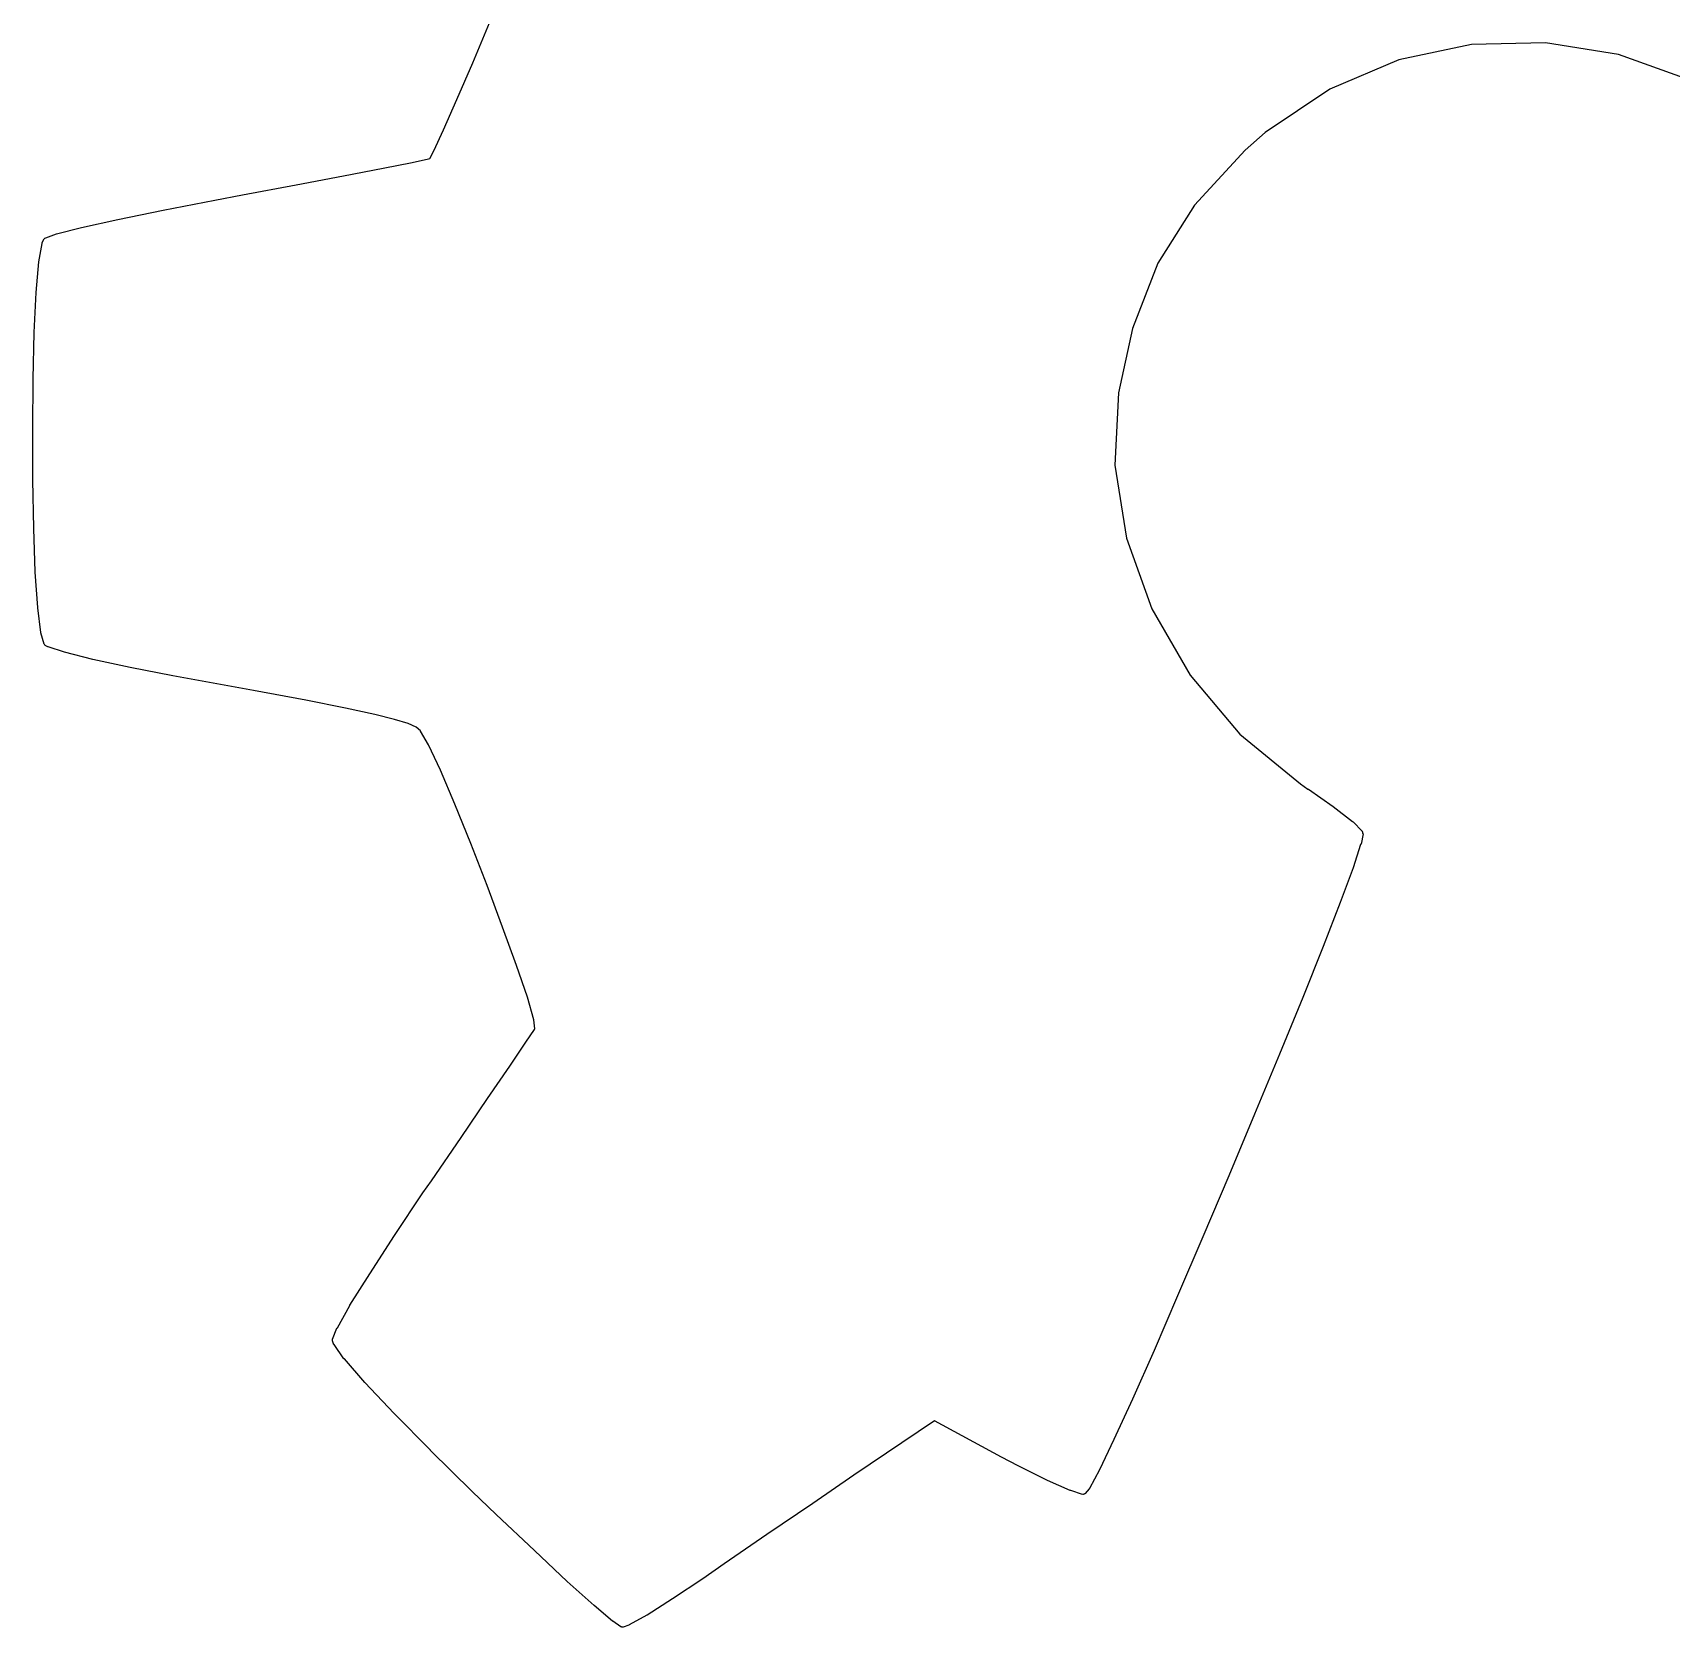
# Model space of a CAD drawing. Extents: x 10 to 287, y -200 to -10.
# Drawn here: x 114.539 to 117.835, y -62.581 to -59.374 of the extents above; entities that cross this region are included whole.
import ezdxf

# ---------------------------------------------------------------- set-up
doc = ezdxf.new("R2010")
doc.units = 0
doc.layers.add('BLACK', color=7, linetype='CONTINUOUS')

msp = doc.modelspace()

# ---------------------------------------------------------------- linework, layer by layer
at = {"layer": 'BLACK', "linetype": 'CONTINUOUS'}
for p, q in [((115.424, -59.434), (115.458, -59.3535)), ((117.582, -59.3939), (117.433, -59.3973)), ((117.729, -59.4175), (117.582, -59.3939)), ((117.433, -59.3973), (117.287, -59.4281)), ((117.869, -59.4675), (117.729, -59.4175)), ((115.392, -59.5078), (115.424, -59.434)), ((115.424, -59.434), (115.424, -59.434)), ((117.287, -59.4281), (117.148, -59.4869)), ((117.148, -59.4869), (117.018, -59.5743)), ((115.365, -59.5689), (115.392, -59.5078)), ((115.346, -59.6111), (115.365, -59.5689)), ((117.018, -59.5743), (116.978, -59.6096)), ((115.338, -59.6267), (115.346, -59.6111)), ((116.978, -59.6096), (116.876, -59.7208)), ((115.164, -59.6617), (115.244, -59.6463)), ((115.244, -59.6463), (115.302, -59.6346)), ((115.244, -59.6463), (115.244, -59.6463)), ((115.302, -59.6346), (115.335, -59.6276)), ((115.335, -59.6276), (115.338, -59.6267)), ((114.961, -59.6999), (115.069, -59.6798)), ((115.069, -59.6798), (115.164, -59.6617)), ((115.069, -59.6798), (115.069, -59.6798)), ((114.801, -59.7309), (114.905, -59.7106)), ((114.905, -59.7106), (114.961, -59.6999)), ((114.905, -59.7106), (114.905, -59.7106)), ((114.905, -59.7106), (114.905, -59.7106)), ((114.961, -59.6999), (114.961, -59.6999)), ((114.961, -59.6999), (114.961, -59.6999)), ((116.876, -59.7208), (116.802, -59.8375)), ((114.637, -59.7658), (114.71, -59.7496)), ((114.71, -59.7496), (114.801, -59.7309)), ((114.71, -59.7496), (114.71, -59.7496)), ((114.71, -59.7496), (114.71, -59.7496)), ((114.801, -59.7309), (114.801, -59.7309)), ((114.801, -59.7309), (114.801, -59.7309)), ((114.558, -59.7959), (114.562, -59.7884)), ((114.562, -59.7884), (114.563, -59.7872)), ((114.563, -59.7872), (114.565, -59.786)), ((114.565, -59.786), (114.587, -59.7783)), ((114.587, -59.7782), (114.637, -59.7658)), ((114.587, -59.7783), (114.587, -59.7782)), ((114.587, -59.7783), (114.587, -59.7783)), ((114.637, -59.7658), (114.637, -59.7658)), ((114.637, -59.7658), (114.637, -59.7658)), ((114.551, -59.8343), (114.558, -59.7974)), ((114.558, -59.7967), (114.558, -59.7959)), ((114.558, -59.7974), (114.558, -59.7967)), ((114.546, -59.8963), (114.551, -59.8348)), ((114.551, -59.8346), (114.551, -59.8343)), ((114.551, -59.8348), (114.551, -59.8346)), ((116.802, -59.8375), (116.751, -59.9685)), ((114.542, -59.9769), (114.546, -59.8965)), ((114.546, -59.8964), (114.546, -59.8963)), ((114.546, -59.8965), (114.546, -59.8964)), ((114.54, -60.0704), (114.542, -59.977)), ((114.542, -59.977), (114.542, -59.9769)), ((114.542, -59.9769), (114.542, -59.9769)), ((116.751, -59.9685), (116.723, -60.0982)), ((114.539, -60.1711), (114.54, -60.0705)), ((114.54, -60.0705), (114.54, -60.0704)), ((114.54, -60.0704), (114.54, -60.0704)), ((116.723, -60.0982), (116.716, -60.2439)), ((114.539, -60.2731), (114.539, -60.1711)), ((114.539, -60.1711), (114.539, -60.1711)), ((114.539, -60.1711), (114.539, -60.1711)), ((116.716, -60.2439), (116.739, -60.3904)), ((114.539, -60.2732), (114.539, -60.2731)), ((114.541, -60.3709), (114.539, -60.2732)), ((114.539, -60.2732), (114.539, -60.2732)), ((114.541, -60.371), (114.541, -60.3709)), ((114.541, -60.3709), (114.541, -60.3709)), ((114.544, -60.4585), (114.541, -60.371)), ((116.739, -60.3904), (116.79, -60.5327)), ((114.544, -60.4586), (114.544, -60.4585)), ((114.549, -60.5302), (114.544, -60.4586)), ((114.544, -60.4586), (114.544, -60.4586)), ((114.549, -60.5303), (114.549, -60.5302)), ((114.549, -60.5305), (114.549, -60.5303)), ((114.555, -60.5803), (114.549, -60.5305)), ((116.79, -60.5327), (116.867, -60.6659)), ((114.555, -60.5807), (114.555, -60.5803)), ((114.555, -60.5812), (114.555, -60.5807)), ((114.562, -60.6035), (114.555, -60.5812)), ((114.563, -60.6049), (114.562, -60.6035)), ((114.564, -60.6063), (114.563, -60.6049)), ((114.569, -60.6089), (114.564, -60.6063)), ((114.57, -60.6093), (114.569, -60.6089)), ((114.569, -60.6089), (114.569, -60.6089)), ((114.603, -60.62), (114.57, -60.6093)), ((114.603, -60.6201), (114.603, -60.62)), ((114.603, -60.62), (114.603, -60.62)), ((114.66, -60.6344), (114.603, -60.6201)), ((114.66, -60.6345), (114.66, -60.6344)), ((114.66, -60.6344), (114.66, -60.6344)), ((114.735, -60.6506), (114.66, -60.6345)), ((114.735, -60.6507), (114.735, -60.6506)), ((114.735, -60.6506), (114.735, -60.6506)), ((114.821, -60.6672), (114.735, -60.6507)), ((114.85, -60.6725), (114.821, -60.6672)), ((114.821, -60.6672), (114.821, -60.6672)), ((114.821, -60.6672), (114.821, -60.6672)), ((114.983, -60.697), (114.85, -60.6725)), ((116.867, -60.6659), (116.967, -60.7849)), ((115.088, -60.7167), (114.983, -60.697)), ((114.983, -60.697), (114.983, -60.697)), ((115.168, -60.7324), (115.088, -60.7167)), ((115.227, -60.7449), (115.168, -60.7324)), ((115.267, -60.755), (115.227, -60.7449)), ((115.294, -60.7635), (115.267, -60.755)), ((115.31, -60.771), (115.294, -60.7635)), ((115.319, -60.7783), (115.31, -60.771)), ((115.319, -60.779), (115.319, -60.7783)), ((115.335, -60.8063), (115.319, -60.779)), ((115.359, -60.8571), (115.335, -60.8063)), ((116.967, -60.7849), (117.089, -60.885)), ((115.388, -60.9253), (115.359, -60.8571)), ((117.089, -60.885), (117.104, -60.8954)), ((117.104, -60.8954), (117.104, -60.8955)), ((117.104, -60.8955), (117.105, -60.8955)), ((117.105, -60.8955), (117.155, -60.9302)), ((115.42, -61.0047), (115.388, -60.9253)), ((117.155, -60.9302), (117.155, -60.9303)), ((117.155, -60.9303), (117.155, -60.9304)), ((117.155, -60.9304), (117.194, -60.9604)), ((117.194, -60.9604), (117.194, -60.9608)), ((117.194, -60.9608), (117.195, -60.9609)), ((117.195, -60.9609), (117.213, -60.9801)), ((115.453, -61.0893), (115.42, -61.0047)), ((117.21, -61.0065), (117.195, -61.0536)), ((117.211, -61.0059), (117.21, -61.0062)), ((117.21, -61.0062), (117.21, -61.0065)), ((117.215, -60.9851), (117.211, -61.0059)), ((117.213, -60.9801), (117.213, -60.9809)), ((117.213, -60.9809), (117.214, -60.9813)), ((117.214, -60.9813), (117.214, -60.9814)), ((117.214, -60.9814), (117.214, -60.9814)), ((117.214, -60.9814), (117.214, -60.9815)), ((117.214, -60.9815), (117.214, -60.9822)), ((117.214, -60.9822), (117.214, -60.9833)), ((117.214, -60.9833), (117.214, -60.9837)), ((117.214, -60.9837), (117.214, -60.9838)), ((117.214, -60.9838), (117.215, -60.9851)), ((117.195, -61.0538), (117.169, -61.1234)), ((117.195, -61.0536), (117.195, -61.0537)), ((117.195, -61.0537), (117.195, -61.0538)), ((115.484, -61.1731), (115.453, -61.0893)), ((117.169, -61.1235), (117.135, -61.2117)), ((117.169, -61.1234), (117.169, -61.1234)), ((117.169, -61.1234), (117.169, -61.1235)), ((115.512, -61.2501), (115.484, -61.1731)), ((117.135, -61.2117), (117.094, -61.3147)), ((117.135, -61.2117), (117.135, -61.2117)), ((117.135, -61.2117), (117.135, -61.2117)), ((115.534, -61.3142), (115.512, -61.2501)), ((115.547, -61.3592), (115.534, -61.3142)), ((117.094, -61.3147), (117.047, -61.4285)), ((117.094, -61.3147), (117.094, -61.3147)), ((117.094, -61.3147), (117.094, -61.3147)), ((115.549, -61.3777), (115.547, -61.3592)), ((115.531, -61.4047), (115.548, -61.3789)), ((115.548, -61.3789), (115.549, -61.3777)), ((115.499, -61.4525), (115.531, -61.4047)), ((117.047, -61.4286), (116.997, -61.5493)), ((117.047, -61.4285), (117.047, -61.4285)), ((117.047, -61.4285), (117.047, -61.4286)), ((115.454, -61.5179), (115.499, -61.4525)), ((115.499, -61.4525), (115.499, -61.4525)), ((115.401, -61.5963), (115.454, -61.5179)), ((115.454, -61.5179), (115.454, -61.5179)), ((116.997, -61.5494), (116.945, -61.6733)), ((116.997, -61.5493), (116.997, -61.5494)), ((116.997, -61.5494), (116.997, -61.5494)), ((115.341, -61.6835), (115.401, -61.5963)), ((115.324, -61.7075), (115.341, -61.6835)), ((115.341, -61.6835), (115.341, -61.6835)), ((115.341, -61.6835), (115.341, -61.6835)), ((116.945, -61.6733), (116.893, -61.7964)), ((116.945, -61.6733), (116.945, -61.6733)), ((116.945, -61.6733), (116.945, -61.6733)), ((115.267, -61.7935), (115.324, -61.7075)), ((115.324, -61.7075), (115.324, -61.7075)), ((115.324, -61.7075), (115.324, -61.7075)), ((115.217, -61.8705), (115.267, -61.7936)), ((115.267, -61.7936), (115.267, -61.7935)), ((115.267, -61.7935), (115.267, -61.7935)), ((116.893, -61.7964), (116.842, -61.9149)), ((116.893, -61.7964), (116.893, -61.7964)), ((116.893, -61.7964), (116.893, -61.7964)), ((115.177, -61.9338), (115.217, -61.8706)), ((115.217, -61.8706), (115.217, -61.8705)), ((115.217, -61.8705), (115.217, -61.8705)), ((116.842, -61.9149), (116.795, -62.0248)), ((116.842, -61.9149), (116.842, -61.9149)), ((116.842, -61.9149), (116.842, -61.9149)), ((115.152, -61.9791), (115.177, -61.934)), ((115.177, -61.9339), (115.177, -61.9338)), ((115.177, -61.934), (115.177, -61.9339)), ((115.142, -62.0019), (115.151, -61.9796)), ((115.151, -61.9796), (115.152, -61.9794)), ((115.152, -61.9794), (115.152, -61.9791)), ((115.142, -62.0037), (115.142, -62.0019)), ((115.142, -62.0054), (115.142, -62.0037)), ((115.144, -62.0113), (115.142, -62.0054)), ((115.144, -62.0119), (115.144, -62.0113)), ((115.145, -62.0126), (115.144, -62.0119)), ((115.165, -62.0415), (115.145, -62.0126)), ((116.795, -62.0249), (116.751, -62.1224)), ((116.795, -62.0248), (116.795, -62.0248)), ((116.795, -62.0248), (116.795, -62.0249)), ((115.166, -62.0416), (115.165, -62.0415)), ((115.166, -62.0418), (115.166, -62.0416)), ((115.207, -62.089), (115.166, -62.0418)), ((115.207, -62.0891), (115.207, -62.089)), ((115.207, -62.089), (115.207, -62.089)), ((115.266, -62.1513), (115.207, -62.0891)), ((116.751, -62.1224), (116.714, -62.2037)), ((116.751, -62.1224), (116.751, -62.1224)), ((116.751, -62.1224), (116.751, -62.1224)), ((115.266, -62.1514), (115.266, -62.1513)), ((115.339, -62.2256), (115.266, -62.1514)), ((115.266, -62.1514), (115.266, -62.1514)), ((116.353, -62.1662), (116.191, -62.2756)), ((116.488, -62.2393), (116.353, -62.1662)), ((115.339, -62.2257), (115.339, -62.2256)), ((115.339, -62.2256), (115.339, -62.2256)), ((115.423, -62.3086), (115.339, -62.2257)), ((116.714, -62.2038), (116.685, -62.2648)), ((116.714, -62.2037), (116.714, -62.2037)), ((116.714, -62.2037), (116.714, -62.2038)), ((116.521, -62.2565), (116.488, -62.2393)), ((116.488, -62.2393), (116.488, -62.2393)), ((116.488, -62.2393), (116.488, -62.2393)), ((116.521, -62.2566), (116.521, -62.2565)), ((116.521, -62.2565), (116.521, -62.2565)), ((116.58, -62.286), (116.521, -62.2566)), ((116.191, -62.2756), (116.108, -62.3325)), ((116.58, -62.2861), (116.58, -62.286)), ((116.58, -62.286), (116.58, -62.286)), ((116.626, -62.3065), (116.58, -62.2861)), ((116.685, -62.265), (116.665, -62.3021)), ((116.685, -62.2648), (116.685, -62.2649)), ((116.685, -62.2649), (116.685, -62.265)), ((115.471, -62.355), (115.423, -62.3086)), ((115.423, -62.3086), (115.423, -62.3086)), ((115.423, -62.3086), (115.423, -62.3086)), ((116.627, -62.3067), (116.626, -62.3065)), ((116.626, -62.3065), (116.626, -62.3065)), ((116.651, -62.3142), (116.627, -62.3067)), ((116.652, -62.3141), (116.651, -62.3142)), ((116.653, -62.3144), (116.652, -62.3141)), ((116.654, -62.314), (116.653, -62.3144)), ((116.655, -62.3139), (116.654, -62.314)), ((116.656, -62.3126), (116.655, -62.3131)), ((116.655, -62.3131), (116.655, -62.3139)), ((116.664, -62.3029), (116.656, -62.3126)), ((116.665, -62.3021), (116.664, -62.3024)), ((116.664, -62.3024), (116.664, -62.3029)), ((115.548, -62.4273), (115.471, -62.355)), ((115.471, -62.355), (115.471, -62.355)), ((115.471, -62.355), (115.471, -62.355)), ((116.108, -62.3325), (116.016, -62.3952)), ((116.016, -62.3952), (115.93, -62.4541)), ((115.548, -62.4274), (115.548, -62.4273)), ((115.548, -62.4273), (115.548, -62.4273)), ((115.614, -62.4893), (115.548, -62.4274)), ((115.93, -62.4541), (115.887, -62.4838)), ((115.668, -62.5376), (115.614, -62.4893)), ((115.614, -62.4893), (115.614, -62.4893)), ((115.614, -62.4893), (115.614, -62.4893)), ((115.887, -62.4839), (115.826, -62.5246)), ((115.887, -62.4838), (115.887, -62.4838)), ((115.887, -62.4838), (115.887, -62.4839)), ((115.826, -62.5246), (115.775, -62.5569)), ((115.826, -62.5246), (115.826, -62.5246)), ((115.826, -62.5246), (115.826, -62.5246)), ((115.668, -62.5377), (115.668, -62.5376)), ((115.705, -62.5691), (115.668, -62.5377)), ((115.668, -62.5377), (115.668, -62.5377)), ((115.774, -62.557), (115.739, -62.5767)), ((115.775, -62.5569), (115.774, -62.5569)), ((115.774, -62.5569), (115.774, -62.557)), ((115.705, -62.5692), (115.705, -62.5691)), ((115.706, -62.5695), (115.705, -62.5692)), ((115.722, -62.5807), (115.706, -62.5695)), ((115.723, -62.5808), (115.722, -62.5807)), ((115.723, -62.5811), (115.723, -62.5808)), ((115.725, -62.5812), (115.723, -62.5811)), ((115.726, -62.5815), (115.725, -62.5812)), ((115.727, -62.5813), (115.726, -62.5812)), ((115.726, -62.5812), (115.726, -62.5815)), ((115.738, -62.5771), (115.727, -62.5813)), ((115.739, -62.5768), (115.738, -62.5771)), ((115.739, -62.5767), (115.739, -62.5768))]:
    msp.add_line(p, q, dxfattribs=at)

doc.saveas('drawing.dxf')
